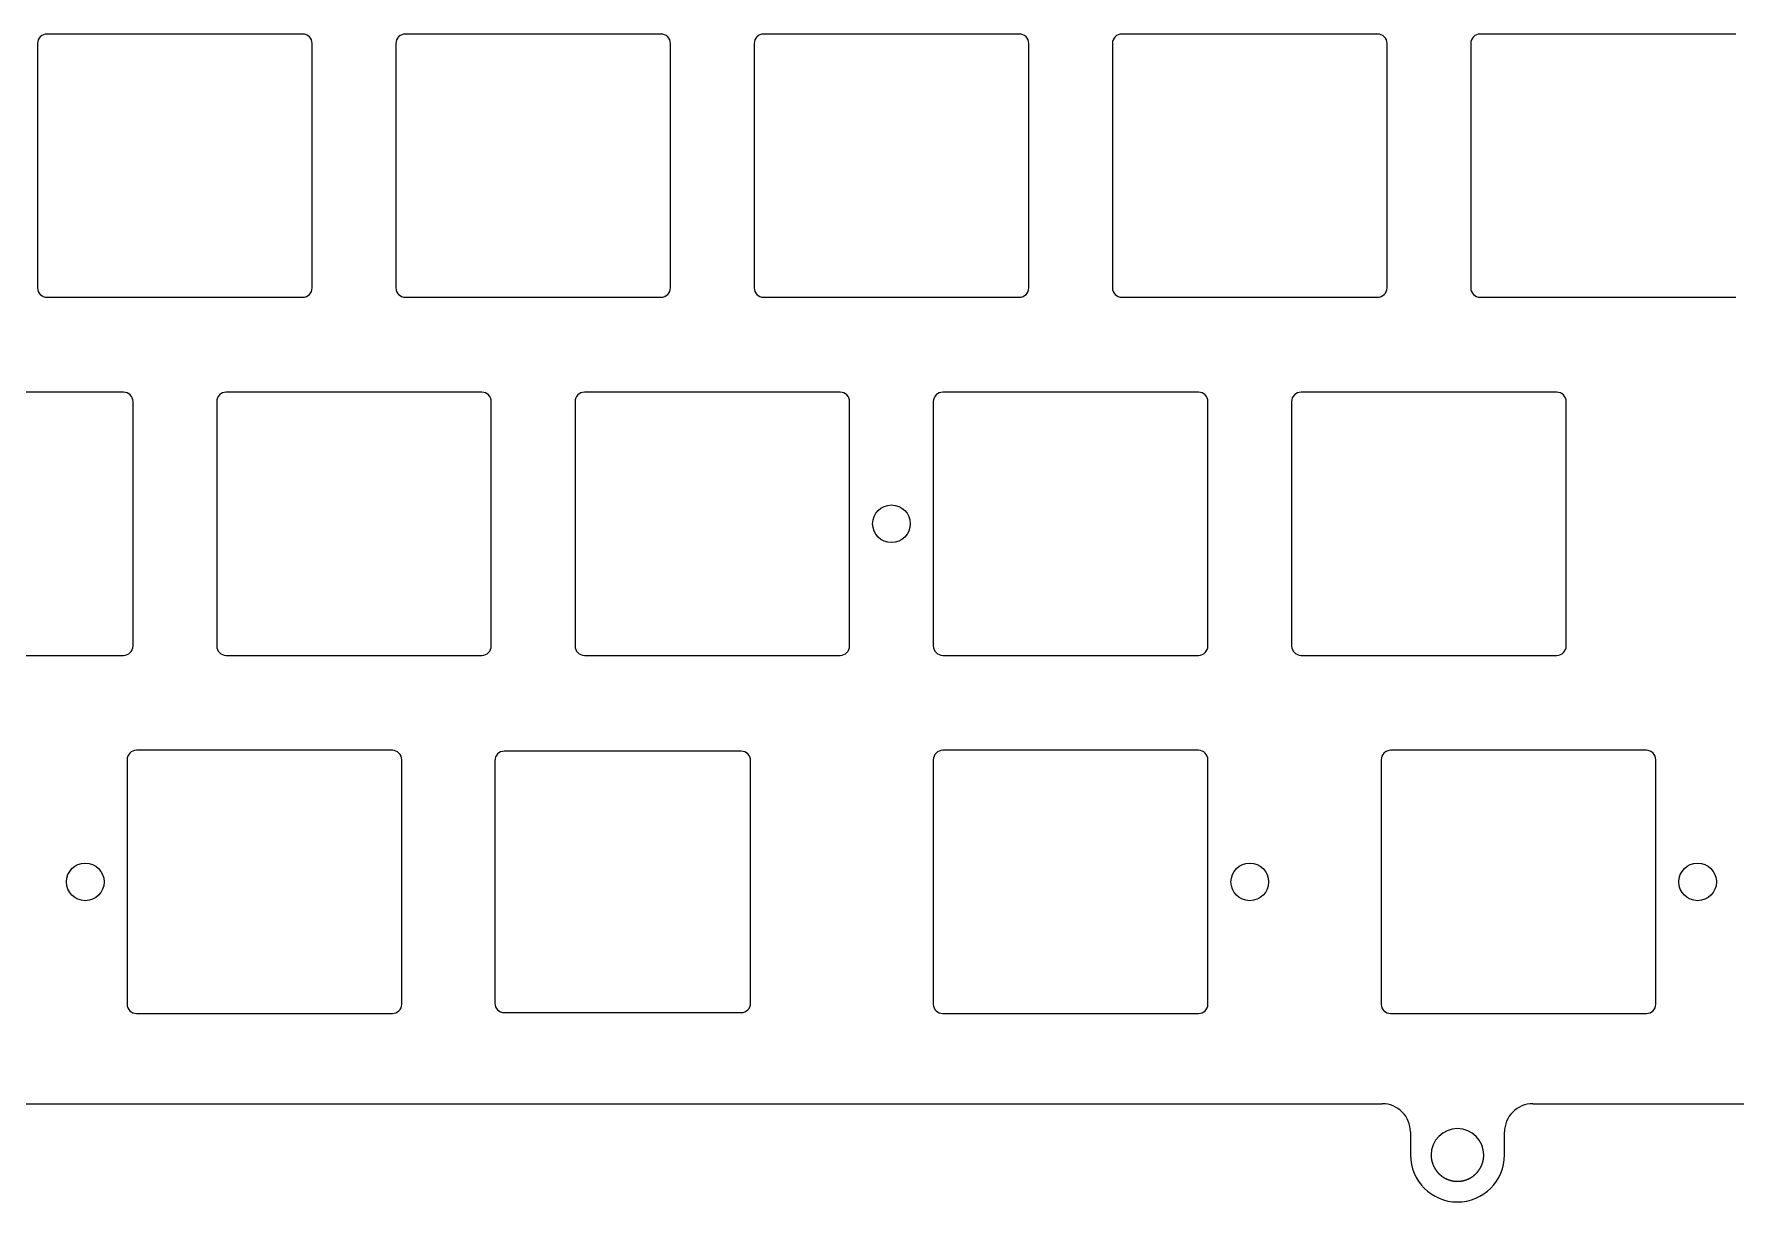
# Model space of a CAD drawing. Header units: millimetres. Extents: x -10 to 277, y -93 to 22.
# Drawn here: x 140.2 to 230.6, y -93.2 to -31.1 of the extents above; entities that cross this region are included whole.
import ezdxf

# ---------------------------------------------------------------- set-up
doc = ezdxf.new("R2010")
doc.units = ezdxf.units.MM
doc.layers.get('0').update_dxf_attribs({"linetype": 'CONTINUOUS'})
doc.layers.add('Edge.Cuts', color=53, linetype='CONTINUOUS', true_color=0xc8a339)

msp = doc.modelspace()

# ---------------------------------------------------------------- linework, layer by layer
for points in [[(145.6, -83.2), (159.2, -83.2, 0.414213562), (159.7, -82.7), (159.7, -69.7, 0.414213562), (159.2, -69.2), (145.6, -69.2, 0.414212391), (145.1, -69.7), (145.1, -82.7, 0.414212391)], [(177.75, -83.15, 0.414213562), (178.25, -82.65), (178.25, -69.75, 0.414213562), (177.75, -69.25), (165.15, -69.25, 0.414213562), (164.65, -69.75), (164.65, -82.65, 0.414213562), (165.15, -83.15)], [(202.5625, -69.7, 0.414213562), (202.0625, -69.2), (188.4625, -69.2, 0.414212391), (187.9625, -69.7), (187.9625, -82.7, 0.414212391), (188.4625, -83.2), (202.0625, -83.2, 0.414213562), (202.5625, -82.7)], [(226.375, -69.7, 0.414213562), (225.875, -69.2), (212.275, -69.2, 0.414212391), (211.775, -69.7), (211.775, -82.7, 0.414212391), (212.275, -83.2), (225.875, -83.2, 0.414213562), (226.375, -82.7)]]:
    msp.add_lwpolyline(points, format="xyb", close=True)
for centre in [(142.875, -76.2), (204.7875, -76.2), (228.6, -76.2)]:
    msp.add_circle(centre, 1)
at = {"layer": 'Edge.Cuts', "linetype": 'CONTINUOUS'}
for p, q in [((140.3375, -31.6), (140.3375, -44.6)), ((154.4375, -31.1), (140.8375, -31.1)), ((154.9375, -44.6), (154.9375, -31.6)), ((159.3875, -31.6), (159.3875, -44.6)), ((173.4875, -31.1), (159.8875, -31.1)), ((173.9875, -44.6), (173.9875, -31.6)), ((178.4375, -31.6), (178.4375, -44.6)), ((192.5375, -31.1), (178.9375, -31.1)), ((193.0375, -44.6), (193.0375, -31.6)), ((197.4875, -31.6), (197.4875, -44.6)), ((211.5875, -31.1), (197.9875, -31.1)), ((212.0875, -44.6), (212.0875, -31.6)), ((216.5375, -31.6), (216.5375, -44.6)), ((230.6375, -31.1), (217.0375, -31.1)), ((140.8375, -45.1), (154.4375, -45.1)), ((159.8875, -45.1), (173.4875, -45.1)), ((178.9375, -45.1), (192.5375, -45.1)), ((197.9875, -45.1), (211.5875, -45.1)), ((217.0375, -45.1), (230.6375, -45.1)), ((144.9125, -50.15), (131.3125, -50.15)), ((145.4125, -63.65), (145.4125, -50.65)), ((149.8625, -50.65), (149.8625, -63.65)), ((163.9625, -50.15), (150.3625, -50.15)), ((164.4625, -63.65), (164.4625, -50.65)), ((168.9125, -50.65), (168.9125, -63.65)), ((183.0125, -50.15), (169.4125, -50.15)), ((183.5125, -63.65), (183.5125, -50.65)), ((187.9625, -50.65), (187.9625, -63.65)), ((202.0625, -50.15), (188.4625, -50.15)), ((202.5625, -63.65), (202.5625, -50.65)), ((207.0125, -50.65), (207.0125, -63.65)), ((221.1125, -50.15), (207.5125, -50.15)), ((221.6125, -63.65), (221.6125, -50.65)), ((131.3125, -64.15), (144.9125, -64.15)), ((150.3625, -64.15), (163.9625, -64.15)), ((169.4125, -64.15), (183.0125, -64.15)), ((188.4625, -64.15), (202.0625, -64.15)), ((207.5125, -64.15), (221.1125, -64.15)), ((54.8705, -88), (211.8295, -88)), ((219.8295, -88), (270.6, -88)), ((213.3295, -89.5), (213.3295, -90.725023)), ((218.3295, -90.725023), (218.3295, -89.5)), ((214.4295, -90.725023), (214.42951, -90.730399)), ((214.42951, -90.730399), (214.42954, -90.735796)), ((214.42954, -90.735796), (214.429591, -90.741159)), ((214.429591, -90.741159), (214.429661, -90.746542)), ((214.429661, -90.746542), (214.429752, -90.751893)), ((214.429752, -90.751893), (214.429863, -90.757263)), ((214.429863, -90.757263), (214.429993, -90.762601)), ((214.429993, -90.762601), (214.430145, -90.76796)), ((214.430145, -90.76796), (214.430315, -90.773287)), ((214.430315, -90.773287), (214.430506, -90.778633)), ((214.430506, -90.778633), (214.430717, -90.78395)), ((214.430717, -90.78395), (214.430948, -90.789285)), ((214.430948, -90.789285), (214.431198, -90.794592)), ((214.431198, -90.794592), (214.43147, -90.799917)), ((214.43147, -90.799917), (214.43176, -90.805214)), ((214.43176, -90.805214), (214.432071, -90.810528)), ((214.432071, -90.810528), (214.432401, -90.815816)), ((214.432401, -90.815816), (214.432752, -90.821121)), ((214.432752, -90.821121), (214.433122, -90.8264)), ((214.433122, -90.8264), (214.433513, -90.831696)), ((214.433513, -90.831696), (214.433922, -90.836967)), ((214.433922, -90.836967), (214.434353, -90.842254)), ((214.434353, -90.842254), (214.434802, -90.847517)), ((214.434802, -90.847517), (214.435273, -90.852796)), ((214.435273, -90.852796), (214.435762, -90.858052)), ((214.435762, -90.858052), (214.436272, -90.863323)), ((214.436272, -90.863323), (214.436801, -90.868571)), ((214.436801, -90.868571), (214.437351, -90.873834)), ((214.437351, -90.873834), (214.437919, -90.879076)), ((214.437919, -90.879076), (214.43851, -90.884332)), ((214.43851, -90.884332), (214.439117, -90.889566)), ((214.439117, -90.889566), (214.439747, -90.894816)), ((214.439747, -90.894816), (214.440395, -90.900044)), ((214.440395, -90.900044), (214.441065, -90.905287)), ((214.441065, -90.905287), (214.441752, -90.910509)), ((214.441752, -90.910509), (214.442462, -90.915746)), ((214.442462, -90.915746), (214.443189, -90.920962)), ((214.443189, -90.920962), (214.443939, -90.926192)), ((214.443939, -90.926192), (214.444706, -90.931403)), ((214.444706, -90.931403), (214.445495, -90.936628)), ((214.445495, -90.936628), (214.446302, -90.941834)), ((214.446302, -90.941834), (214.447131, -90.947053)), ((214.447131, -90.947053), (214.447978, -90.952253)), ((214.447978, -90.952253), (214.448848, -90.957467)), ((214.448848, -90.957467), (214.449734, -90.962663)), ((214.449734, -90.962663), (214.450644, -90.967872)), ((214.450644, -90.967872), (214.45157, -90.973063)), ((214.45157, -90.973063), (214.45252, -90.978267)), ((214.45252, -90.978267), (214.453486, -90.983454)), ((214.453486, -90.983454), (214.454476, -90.988653)), ((214.454476, -90.988653), (214.455483, -90.993836)), ((214.455483, -90.993836), (214.456512, -90.99903)), ((214.456512, -90.99903), (214.457559, -91.004209)), ((214.457559, -91.004209), (214.458629, -91.0094)), ((214.458629, -91.0094), (214.459716, -91.014575)), ((214.459716, -91.014575), (214.460827, -91.019761)), ((214.460827, -91.019761), (214.461954, -91.024933)), ((214.461954, -91.024933), (214.463105, -91.030115)), ((214.463105, -91.030115), (214.464272, -91.035283)), ((214.464272, -91.035283), (214.465463, -91.040462)), ((214.465463, -91.040462), (214.466672, -91.045627)), ((214.466672, -91.045627), (214.467903, -91.050802)), ((214.467903, -91.050802), (214.469152, -91.055964)), ((214.469152, -91.055964), (214.470424, -91.061136)), ((214.470424, -91.061136), (214.471714, -91.066295)), ((214.471714, -91.066295), (214.473026, -91.071464)), ((214.473026, -91.071464), (214.474357, -91.076619)), ((214.474357, -91.076619), (214.47571, -91.081786)), ((214.47571, -91.081786), (214.477081, -91.086939)), ((214.477081, -91.086939), (214.478476, -91.092102)), ((214.478476, -91.092102), (214.479887, -91.097253)), ((214.479887, -91.097253), (214.481323, -91.102413)), ((214.481323, -91.102413), (214.482776, -91.107562)), ((214.482776, -91.107562), (214.484252, -91.11272)), ((214.484252, -91.11272), (214.4855, -91.117023)), ((214.4855, -91.117023), (214.486993, -91.122108)), ((214.486993, -91.122108), (214.488511, -91.127202)), ((214.488511, -91.127202), (214.490043, -91.132277)), ((214.490043, -91.132277), (214.4916, -91.137361)), ((214.4916, -91.137361), (214.493171, -91.142425)), ((214.493171, -91.142425), (214.494766, -91.147498)), ((214.494766, -91.147498), (214.496376, -91.152551)), ((214.496376, -91.152551), (214.498009, -91.157613)), ((214.498009, -91.157613), (214.499657, -91.162654)), ((214.499657, -91.162654), (214.501329, -91.167703)), ((214.501329, -91.167703), (214.503016, -91.172732)), ((214.503016, -91.172732), (214.504726, -91.177769)), ((214.504726, -91.177769), (214.506451, -91.182785)), ((214.506451, -91.182785), (214.508199, -91.187808)), ((214.508199, -91.187808), (214.509961, -91.192811)), ((214.509961, -91.192811), (214.511748, -91.197821)), ((214.511748, -91.197821), (214.513548, -91.20281)), ((214.513548, -91.20281), (214.515372, -91.207805)), ((214.515372, -91.207805), (214.517209, -91.21278)), ((214.517209, -91.21278), (214.519071, -91.217761)), ((214.519071, -91.217761), (214.520946, -91.222722)), ((214.520946, -91.222722), (214.522845, -91.227688)), ((214.522845, -91.227688), (214.524757, -91.232633)), ((214.524757, -91.232633), (214.526693, -91.237584)), ((214.526693, -91.237584), (214.528643, -91.242514)), ((214.528643, -91.242514), (214.530616, -91.247449)), ((214.530616, -91.247449), (214.532603, -91.252363)), ((214.532603, -91.252363), (214.534613, -91.257282)), ((214.534613, -91.257282), (214.536636, -91.262181)), ((214.536636, -91.262181), (214.538683, -91.267083)), ((214.538683, -91.267083), (214.540743, -91.271965)), ((214.540743, -91.271965), (214.542827, -91.276851)), ((214.542827, -91.276851), (214.544923, -91.281717)), ((214.544923, -91.281717), (214.547043, -91.286586)), ((214.547043, -91.286586), (214.549176, -91.291434)), ((214.549176, -91.291434), (214.551333, -91.296286)), ((214.551333, -91.296286), (214.553502, -91.301117)), ((214.553502, -91.301117), (214.555695, -91.305951)), ((214.555695, -91.305951), (214.5579, -91.310765)), ((214.5579, -91.310765), (214.560129, -91.315581)), ((214.560129, -91.315581), (214.562371, -91.320377)), ((214.562371, -91.320377), (214.564635, -91.325176)), ((214.564635, -91.325176), (214.566913, -91.329954)), ((214.566913, -91.329954), (214.569214, -91.334734)), ((214.569214, -91.334734), (214.571527, -91.339494)), ((214.571527, -91.339494), (214.573863, -91.344255)), ((214.573863, -91.344255), (214.576212, -91.348997)), ((214.576212, -91.348997), (214.578584, -91.35374)), ((214.578584, -91.35374), (214.580969, -91.358463)), ((214.580969, -91.358463), (214.583376, -91.363187)), ((214.583376, -91.363187), (214.585796, -91.367891)), ((214.585796, -91.367891), (214.58824, -91.372596)), ((214.58824, -91.372596), (214.590695, -91.377281)), ((214.590695, -91.377281), (214.593173, -91.381968)), ((214.593173, -91.381968), (214.595664, -91.386634)), ((214.595664, -91.386634), (214.598178, -91.3913)), ((214.598178, -91.3913), (214.600704, -91.395947)), ((217.058045, -91.396408), (217.063066, -91.387137)), ((217.063066, -91.387137), (217.068017, -91.377828)), ((217.068017, -91.377828), (217.072898, -91.368482)), ((217.072898, -91.368482), (217.077708, -91.359099)), ((217.077708, -91.359099), (217.082448, -91.349679)), ((217.082448, -91.349679), (217.087117, -91.340222)), ((217.087117, -91.340222), (217.091715, -91.33073)), ((217.091715, -91.33073), (217.096242, -91.321201)), ((217.096242, -91.321201), (217.100697, -91.311638)), ((217.100697, -91.311638), (217.105081, -91.30204)), ((217.105081, -91.30204), (217.109392, -91.292407)), ((217.109392, -91.292407), (217.113632, -91.282741)), ((217.113632, -91.282741), (217.117799, -91.273042)), ((217.117799, -91.273042), (217.121894, -91.26331)), ((217.121894, -91.26331), (217.125915, -91.253546)), ((217.125915, -91.253546), (217.129864, -91.243751)), ((217.129864, -91.243751), (217.133739, -91.233925)), ((217.133739, -91.233925), (217.13754, -91.22407)), ((217.13754, -91.22407), (217.141268, -91.214185)), ((217.141268, -91.214185), (217.144921, -91.204271)), ((217.144921, -91.204271), (217.148499, -91.19433)), ((217.148499, -91.19433), (217.152002, -91.184362)), ((217.152002, -91.184362), (217.15543, -91.174369)), ((217.15543, -91.174369), (217.158783, -91.16435)), ((217.158783, -91.16435), (217.16206, -91.154307)), ((217.16206, -91.154307), (217.16526, -91.144242)), ((217.16526, -91.144242), (217.168384, -91.134155)), ((217.168384, -91.134155), (217.171431, -91.124047)), ((217.171431, -91.124047), (217.1735, -91.117023)), ((217.1735, -91.117023), (217.176451, -91.106762)), ((217.176451, -91.106762), (217.179321, -91.096496)), ((217.179321, -91.096496), (217.182109, -91.086227)), ((217.182109, -91.086227), (217.184816, -91.075954)), ((217.184816, -91.075954), (217.187442, -91.065676)), ((217.187442, -91.065676), (217.189987, -91.055393)), ((217.189987, -91.055393), (217.192451, -91.045105)), ((217.192451, -91.045105), (217.194835, -91.034811)), ((217.194835, -91.034811), (217.197138, -91.024512)), ((217.197138, -91.024512), (217.199361, -91.014206)), ((217.199361, -91.014206), (217.201505, -91.003894)), ((217.201505, -91.003894), (217.203568, -90.993576)), ((217.203568, -90.993576), (217.205552, -90.98325)), ((217.205552, -90.98325), (217.207456, -90.972917)), ((217.207456, -90.972917), (217.20928, -90.962576)), ((217.20928, -90.962576), (217.211026, -90.952227)), ((217.211026, -90.952227), (217.212692, -90.941869)), ((217.212692, -90.941869), (217.214279, -90.931503)), ((217.214279, -90.931503), (217.215787, -90.921127)), ((217.215787, -90.921127), (217.217216, -90.910741)), ((217.217216, -90.910741), (217.218567, -90.900345)), ((217.218567, -90.900345), (217.219838, -90.889938)), ((217.219838, -90.889938), (217.221031, -90.879519)), ((217.221031, -90.879519), (217.222146, -90.869089)), ((217.222146, -90.869089), (217.223181, -90.858647)), ((217.223181, -90.858647), (217.224139, -90.848191)), ((217.224139, -90.848191), (217.225017, -90.837722)), ((217.225017, -90.837722), (217.225817, -90.827239)), ((217.225817, -90.827239), (217.226539, -90.816741)), ((217.226539, -90.816741), (217.227182, -90.806228)), ((217.227182, -90.806228), (217.227747, -90.795698)), ((217.227747, -90.795698), (217.228233, -90.785151)), ((217.228233, -90.785151), (217.22864, -90.774586)), ((217.22864, -90.774586), (217.228969, -90.764002)), ((217.228969, -90.764002), (217.229219, -90.753399)), ((217.229219, -90.753399), (217.22939, -90.742774)), ((217.22939, -90.742774), (217.229482, -90.732127)), ((217.229482, -90.732127), (217.2295, -90.725023)), ((214.600704, -91.395947), (214.603253, -91.400594)), ((214.603253, -91.400594), (214.605813, -91.405221)), ((214.605813, -91.405221), (214.608398, -91.409849)), ((214.608398, -91.409849), (214.610993, -91.414457)), ((214.610993, -91.414457), (214.613612, -91.419064)), ((214.613612, -91.419064), (214.616243, -91.423652)), ((214.616243, -91.423652), (214.618897, -91.42824)), ((214.618897, -91.42824), (214.621563, -91.432808)), ((214.621563, -91.432808), (214.624252, -91.437376)), ((214.624252, -91.437376), (214.626952, -91.441924)), ((214.626952, -91.441924), (214.629676, -91.446471)), ((214.629676, -91.446471), (214.632411, -91.451)), ((214.632411, -91.451), (214.63517, -91.455527)), ((214.63517, -91.455527), (214.63794, -91.460035)), ((214.63794, -91.460035), (214.640733, -91.464541)), ((214.640733, -91.464541), (214.643537, -91.469029)), ((214.643537, -91.469029), (214.646365, -91.473515)), ((214.646365, -91.473515), (214.649204, -91.477983)), ((214.649204, -91.477983), (214.652066, -91.482448)), ((214.652066, -91.482448), (214.65494, -91.486895)), ((214.65494, -91.486895), (214.657836, -91.49134)), ((214.657836, -91.49134), (214.660744, -91.495766)), ((214.660744, -91.495766), (214.663675, -91.50019)), ((214.663675, -91.50019), (214.666618, -91.504596)), ((214.666618, -91.504596), (214.669583, -91.508999)), ((214.669583, -91.508999), (214.67256, -91.513384)), ((214.67256, -91.513384), (214.67556, -91.517766)), ((214.67556, -91.517766), (214.678572, -91.52213)), ((214.678572, -91.52213), (214.681606, -91.526492)), ((214.681606, -91.526492), (214.684651, -91.530835)), ((214.684651, -91.530835), (214.68772, -91.535175)), ((214.68772, -91.535175), (214.6908, -91.539497)), ((214.6908, -91.539497), (214.693902, -91.543816)), ((214.693902, -91.543816), (214.697017, -91.548117)), ((214.697017, -91.548117), (214.700154, -91.552416)), ((214.700154, -91.552416), (214.703302, -91.556695)), ((214.703302, -91.556695), (214.706473, -91.560972)), ((214.706473, -91.560972), (214.7095, -91.565023)), ((214.7095, -91.565023), (214.712627, -91.569176)), ((214.712627, -91.569176), (214.715777, -91.573326)), ((214.715777, -91.573326), (214.718944, -91.577464)), ((214.718944, -91.577464), (214.722133, -91.581599)), ((214.722133, -91.581599), (214.725338, -91.585723)), ((214.725338, -91.585723), (214.728566, -91.589842)), ((214.728566, -91.589842), (214.73181, -91.593949)), ((214.73181, -91.593949), (214.735075, -91.598052)), ((214.735075, -91.598052), (214.738357, -91.602142)), ((214.738357, -91.602142), (214.74166, -91.606228)), ((214.74166, -91.606228), (214.744979, -91.610301)), ((214.744979, -91.610301), (214.74832, -91.614368)), ((214.74832, -91.614368), (214.751675, -91.618423)), ((214.751675, -91.618423), (214.755052, -91.622472)), ((214.755052, -91.622472), (214.758443, -91.626507)), ((214.758443, -91.626507), (214.761856, -91.630536)), ((214.761856, -91.630536), (214.765283, -91.634551)), ((214.765283, -91.634551), (214.768732, -91.63856)), ((214.768732, -91.63856), (214.772194, -91.642554)), ((214.772194, -91.642554), (214.775677, -91.646543)), ((214.775677, -91.646543), (214.779174, -91.650516)), ((214.779174, -91.650516), (214.782692, -91.654482)), ((214.782692, -91.654482), (214.786222, -91.658433)), ((214.786222, -91.658433), (214.789774, -91.662377)), ((214.789774, -91.662377), (214.793338, -91.666305)), ((214.793338, -91.666305), (214.796923, -91.670227)), ((214.796923, -91.670227), (214.80052, -91.674131)), ((214.80052, -91.674131), (214.804138, -91.678029)), ((214.804138, -91.678029), (214.807767, -91.68191)), ((214.807767, -91.68191), (214.811417, -91.685783)), ((214.811417, -91.685783), (214.815078, -91.68964)), ((214.815078, -91.68964), (214.81876, -91.693488)), ((214.81876, -91.693488), (214.822453, -91.697319)), ((214.822453, -91.697319), (214.826166, -91.701142)), ((214.826166, -91.701142), (214.829889, -91.704948)), ((214.829889, -91.704948), (214.833633, -91.708745)), ((214.833633, -91.708745), (214.837387, -91.712524)), ((214.837387, -91.712524), (214.841161, -91.716295)), ((214.841161, -91.716295), (214.844945, -91.720047)), ((214.844945, -91.720047), (214.848748, -91.72379)), ((214.848748, -91.72379), (214.852562, -91.727515)), ((214.852562, -91.727515), (214.856395, -91.731232)), ((214.856395, -91.731232), (214.860237, -91.734929)), ((214.860237, -91.734929), (214.864098, -91.738617)), ((214.864098, -91.738617), (214.867969, -91.742286)), ((214.867969, -91.742286), (214.871859, -91.745945)), ((214.871859, -91.745945), (214.875757, -91.749585)), ((214.875757, -91.749585), (214.879675, -91.753216)), ((214.879675, -91.753216), (214.883601, -91.756827)), ((214.883601, -91.756827), (214.887546, -91.760428)), ((214.887546, -91.760428), (214.891499, -91.76401)), ((214.891499, -91.76401), (214.895471, -91.767581)), ((214.895471, -91.767581), (214.899451, -91.771132)), ((214.899451, -91.771132), (214.903449, -91.774674)), ((214.903449, -91.774674), (214.907455, -91.778194)), ((214.907455, -91.778194), (214.911479, -91.781705)), ((214.911479, -91.781705), (214.915511, -91.785195)), ((214.915511, -91.785195), (214.91956, -91.788675)), ((214.91956, -91.788675), (214.923617, -91.792134)), ((214.923617, -91.792134), (214.927692, -91.795582)), ((214.927692, -91.795582), (214.931773, -91.799009)), ((214.931773, -91.799009), (214.935873, -91.802426)), ((214.935873, -91.802426), (214.939979, -91.805822)), ((214.939979, -91.805822), (214.944103, -91.809206)), ((214.944103, -91.809206), (214.948233, -91.81257)), ((214.948233, -91.81257), (214.95238, -91.815922)), ((214.95238, -91.815922), (214.956534, -91.819253)), ((214.956534, -91.819253), (214.960705, -91.822572)), ((214.960705, -91.822572), (214.964882, -91.82587)), ((214.964882, -91.82587), (214.969076, -91.829157)), ((214.969076, -91.829157), (214.973275, -91.832422)), ((214.973275, -91.832422), (214.977492, -91.835675)), ((214.977492, -91.835675), (214.981714, -91.838907)), ((214.981714, -91.838907), (214.985953, -91.842127)), ((214.985953, -91.842127), (214.990197, -91.845325)), ((214.990197, -91.845325), (214.994458, -91.848511)), ((214.994458, -91.848511), (214.998724, -91.851676)), ((214.998724, -91.851676), (215.003007, -91.854828)), ((215.003007, -91.854828), (215.007293, -91.857958)), ((215.007293, -91.857958), (215.011597, -91.861076)), ((215.011597, -91.861076), (215.015905, -91.864172)), ((215.015905, -91.864172), (215.02023, -91.867255)), ((215.02023, -91.867255), (215.024558, -91.870317)), ((215.024558, -91.870317), (215.028904, -91.873365)), ((215.028904, -91.873365), (215.033252, -91.876392)), ((215.033252, -91.876392), (215.037618, -91.879406)), ((215.037618, -91.879406), (215.041986, -91.882398)), ((215.041986, -91.882398), (215.046372, -91.885376)), ((215.046372, -91.885376), (215.05076, -91.888333)), ((215.05076, -91.888333), (215.055165, -91.891277)), ((215.055165, -91.891277), (215.059572, -91.894198)), ((215.059572, -91.894198), (215.063996, -91.897106)), ((215.063996, -91.897106), (215.068423, -91.899992)), ((215.068423, -91.899992), (215.072866, -91.902864)), ((215.072866, -91.902864), (215.077311, -91.905715)), ((215.077311, -91.905715), (215.081773, -91.908551)), ((215.081773, -91.908551), (215.086237, -91.911366)), ((215.086237, -91.911366), (215.090716, -91.914166)), ((215.090716, -91.914166), (215.095199, -91.916945)), ((215.095199, -91.916945), (215.099696, -91.91971)), ((215.099696, -91.91971), (215.104196, -91.922452)), ((215.104196, -91.922452), (215.108712, -91.92518)), ((215.108712, -91.92518), (215.113229, -91.927887)), ((215.113229, -91.927887), (215.117762, -91.930579)), ((215.117762, -91.930579), (215.122297, -91.933249)), ((215.122297, -91.933249), (215.126847, -91.935905)), ((215.126847, -91.935905), (215.131399, -91.938538)), ((215.131399, -91.938538), (215.135966, -91.941157)), ((215.135966, -91.941157), (215.140535, -91.943754)), ((215.140535, -91.943754), (215.145119, -91.946337)), ((215.145119, -91.946337), (215.149704, -91.948897)), ((215.149704, -91.948897), (215.154305, -91.951443)), ((215.154305, -91.951443), (215.158907, -91.953966)), ((215.158907, -91.953966), (215.163523, -91.956475)), ((215.163523, -91.956475), (215.170676, -91.960317)), ((215.170676, -91.960317), (215.17532, -91.962782)), ((215.17532, -91.962782), (215.179977, -91.965232)), ((215.179977, -91.965232), (215.184646, -91.967665)), ((215.184646, -91.967665), (215.189328, -91.970083)), ((215.189328, -91.970083), (215.19402, -91.972483)), ((215.19402, -91.972483), (215.198726, -91.974868)), ((215.198726, -91.974868), (215.203442, -91.977236)), ((215.203442, -91.977236), (215.208171, -91.979587)), ((215.208171, -91.979587), (215.21291, -91.981921)), ((215.21291, -91.981921), (215.217662, -91.98424)), ((215.217662, -91.98424), (215.222422, -91.98654)), ((215.222422, -91.98654), (215.227196, -91.988824)), ((215.227196, -91.988824), (215.231978, -91.99109)), ((215.231978, -91.99109), (215.236772, -91.99334)), ((215.236772, -91.99334), (215.241575, -91.995572)), ((215.241575, -91.995572), (215.24639, -91.997787)), ((215.24639, -91.997787), (215.251212, -91.999983)), ((215.251212, -91.999983), (215.256047, -92.002163)), ((215.256047, -92.002163), (215.260888, -92.004325)), ((215.260888, -92.004325), (215.265742, -92.00647)), ((215.265742, -92.00647), (215.270602, -92.008595)), ((215.270602, -92.008595), (215.275474, -92.010704)), ((215.275474, -92.010704), (215.280352, -92.012794)), ((215.280352, -92.012794), (215.285241, -92.014867)), ((215.285241, -92.014867), (215.290136, -92.016921)), ((215.290136, -92.016921), (215.295043, -92.018958)), ((215.295043, -92.018958), (215.299954, -92.020975)), ((215.299954, -92.020975), (215.304877, -92.022975)), ((215.304877, -92.022975), (215.309804, -92.024955)), ((215.309804, -92.024955), (215.314743, -92.026918)), ((215.314743, -92.026918), (215.319685, -92.028862)), ((215.319685, -92.028862), (215.324638, -92.030787)), ((215.324638, -92.030787), (215.329595, -92.032693)), ((215.329595, -92.032693), (215.334563, -92.034582)), ((215.334563, -92.034582), (215.339533, -92.03645)), ((215.339533, -92.03645), (215.344514, -92.038301)), ((215.344514, -92.038301), (215.349498, -92.040131)), ((215.349498, -92.040131), (215.354492, -92.041944)), ((215.354492, -92.041944), (215.359488, -92.043737)), ((215.359488, -92.043737), (215.364494, -92.045511)), ((215.364494, -92.045511), (215.369502, -92.047265)), ((215.369502, -92.047265), (215.37452, -92.049001)), ((215.37452, -92.049001), (215.379539, -92.050717)), ((215.379539, -92.050717), (215.384568, -92.052415)), ((215.384568, -92.052415), (215.389598, -92.054091)), ((215.389598, -92.054091), (215.394637, -92.05575)), ((215.394637, -92.05575), (215.399677, -92.057388)), ((215.399677, -92.057388), (215.404726, -92.059008)), ((215.404726, -92.059008), (215.409775, -92.060607)), ((215.409775, -92.060607), (215.414833, -92.062188)), ((215.414833, -92.062188), (215.41989, -92.063747)), ((215.41989, -92.063747), (215.424957, -92.065289)), ((215.424957, -92.065289), (215.430023, -92.066809)), ((215.430023, -92.066809), (215.435097, -92.068311)), ((215.435097, -92.068311), (215.44017, -92.069791)), ((215.44017, -92.069791), (215.445252, -92.071254)), ((215.445252, -92.071254), (215.450332, -92.072695)), ((215.450332, -92.072695), (215.455421, -92.074117)), ((215.455421, -92.074117), (215.460507, -92.075518)), ((215.460507, -92.075518), (215.465602, -92.076901)), ((215.465602, -92.076901), (215.470694, -92.078262)), ((215.470694, -92.078262), (215.475795, -92.079605)), ((215.475795, -92.079605), (215.484884, -92.081946)), ((215.484884, -92.081946), (215.495077, -92.084493)), ((215.495077, -92.084493), (215.505303, -92.086967)), ((215.505303, -92.086967), (215.515561, -92.089365)), ((215.515561, -92.089365), (215.525849, -92.091688)), ((215.525849, -92.091688), (215.536165, -92.093936)), ((215.536165, -92.093936), (215.546509, -92.096108)), ((215.546509, -92.096108), (215.556878, -92.098204)), ((215.556878, -92.098204), (215.562072, -92.099223)), ((215.562072, -92.099223), (215.567272, -92.100222)), ((215.567272, -92.100222), (215.572477, -92.101203)), ((215.572477, -92.101203), (215.577688, -92.102164)), ((215.577688, -92.102164), (215.582904, -92.103106)), ((215.582904, -92.103106), (215.588126, -92.104028)), ((215.588126, -92.104028), (215.593352, -92.104931)), ((215.593352, -92.104931), (215.598583, -92.105814)), ((215.598583, -92.105814), (215.603819, -92.106678)), ((215.603819, -92.106678), (215.609059, -92.107523)), ((215.609059, -92.107523), (215.614303, -92.108348)), ((215.614303, -92.108348), (215.619551, -92.109153)), ((215.619551, -92.109153), (215.624803, -92.109938)), ((215.624803, -92.109938), (215.630059, -92.110704)), ((215.630059, -92.110704), (215.635318, -92.11145)), ((215.635318, -92.11145), (215.64058, -92.112177)), ((215.64058, -92.112177), (215.645845, -92.112883)), ((215.645845, -92.112883), (215.651114, -92.11357)), ((215.651114, -92.11357), (215.656384, -92.114237)), ((215.656384, -92.114237), (215.661658, -92.114884)), ((215.661658, -92.114884), (215.666933, -92.115511)), ((215.666933, -92.115511), (215.672212, -92.116119)), ((215.672212, -92.116119), (215.677491, -92.116706)), ((215.677491, -92.116706), (215.682773, -92.117273)), ((215.682773, -92.117273), (215.688055, -92.117821)), ((215.688055, -92.117821), (215.69334, -92.118349)), ((215.69334, -92.118349), (215.698625, -92.118856)), ((215.698625, -92.118856), (215.703913, -92.119344)), ((215.703913, -92.119344), (215.709199, -92.119811)), ((215.709199, -92.119811), (215.714488, -92.120259)), ((215.714488, -92.120259), (215.719776, -92.120686)), ((215.719776, -92.120686), (215.725066, -92.121093)), ((215.725066, -92.121093), (215.730353, -92.121481)), ((215.730353, -92.121481), (215.735643, -92.121848)), ((215.735643, -92.121848), (215.740931, -92.122195)), ((215.740931, -92.122195), (215.74622, -92.122522)), ((215.74622, -92.122522), (215.751506, -92.122829)), ((215.751506, -92.122829), (215.756794, -92.123116)), ((215.756794, -92.123116), (215.762078, -92.123383)), ((215.762078, -92.123383), (215.767364, -92.123629)), ((215.767364, -92.123629), (215.772646, -92.123856)), ((215.772646, -92.123856), (215.777929, -92.124062)), ((215.777929, -92.124062), (215.783207, -92.124249)), ((215.783207, -92.124249), (215.788486, -92.124415)), ((215.788486, -92.124415), (215.793761, -92.124561)), ((215.793761, -92.124561), (215.799036, -92.124687)), ((215.799036, -92.124687), (215.804306, -92.124793)), ((215.804306, -92.124793), (215.809576, -92.124879)), ((215.809576, -92.124879), (215.814841, -92.124945)), ((215.814841, -92.124945), (215.820106, -92.124991)), ((215.820106, -92.124991), (215.8295, -92.125023)), ((215.8295, -92.125023), (215.840005, -92.124983)), ((215.840005, -92.124983), (215.850522, -92.124863)), ((215.850522, -92.124863), (215.86105, -92.124663)), ((215.86105, -92.124663), (215.871588, -92.124383)), ((215.871588, -92.124383), (215.882135, -92.124022)), ((215.882135, -92.124022), (215.892689, -92.123582)), ((215.892689, -92.123582), (215.903249, -92.123061)), ((215.903249, -92.123061), (215.913813, -92.12246)), ((215.913813, -92.12246), (215.92438, -92.121778)), ((215.92438, -92.121778), (215.934949, -92.121017)), ((215.934949, -92.121017), (215.945518, -92.120175)), ((215.945518, -92.120175), (215.956085, -92.119253)), ((215.956085, -92.119253), (215.966649, -92.118251)), ((215.966649, -92.118251), (215.97721, -92.117169)), ((215.97721, -92.117169), (215.987764, -92.116008)), ((215.987764, -92.116008), (215.998311, -92.114767)), ((215.998311, -92.114767), (216.00885, -92.113446)), ((216.00885, -92.113446), (216.019378, -92.112046)), ((216.019378, -92.112046), (216.029894, -92.110567)), ((216.029894, -92.110567), (216.040397, -92.109009)), ((216.040397, -92.109009), (216.050885, -92.107372)), ((216.050885, -92.107372), (216.061357, -92.105657)), ((216.061357, -92.105657), (216.066587, -92.10477)), ((216.066587, -92.10477), (216.071812, -92.103864)), ((216.071812, -92.103864), (216.077032, -92.102938)), ((216.077032, -92.102938), (216.082247, -92.101993)), ((216.082247, -92.101993), (216.087456, -92.101028)), ((216.087456, -92.101028), (216.092661, -92.100044)), ((216.092661, -92.100044), (216.09786, -92.099041)), ((216.09786, -92.099041), (216.103053, -92.098019)), ((216.103053, -92.098019), (216.10824, -92.096977)), ((216.10824, -92.096977), (216.113421, -92.095916)), ((216.113421, -92.095916), (216.118595, -92.094836)), ((216.118595, -92.094836), (216.123764, -92.093737)), ((216.123764, -92.093737), (216.128925, -92.092619)), ((216.128925, -92.092619), (216.13408, -92.091482)), ((216.13408, -92.091482), (216.139227, -92.090326)), ((216.139227, -92.090326), (216.144367, -92.089151)), ((216.144367, -92.089151), (216.1495, -92.087958)), ((216.1495, -92.087958), (216.154626, -92.086745)), ((216.154626, -92.086745), (216.159742, -92.085514)), ((216.159742, -92.085514), (216.164852, -92.084264)), ((216.164852, -92.084264), (216.174115, -92.081946)), ((216.174115, -92.081946), (216.184296, -92.079319)), ((216.184296, -92.079319), (216.194467, -92.076612)), ((216.194467, -92.076612), (216.204627, -92.073826)), ((216.204627, -92.073826), (216.214775, -92.070959)), ((216.214775, -92.070959), (216.224909, -92.068014)), ((216.224909, -92.068014), (216.235029, -92.06499)), ((216.235029, -92.06499), (216.245133, -92.061887)), ((216.245133, -92.061887), (216.255221, -92.058706)), ((216.255221, -92.058706), (216.26529, -92.055446)), ((216.26529, -92.055446), (216.27534, -92.052109)), ((216.27534, -92.052109), (216.285369, -92.048695)), ((216.285369, -92.048695), (216.295377, -92.045204)), ((216.295377, -92.045204), (216.305361, -92.041636)), ((216.305361, -92.041636), (216.315321, -92.037992)), ((216.315321, -92.037992), (216.325256, -92.034272)), ((216.325256, -92.034272), (216.335163, -92.030477)), ((216.335163, -92.030477), (216.345043, -92.026607)), ((216.345043, -92.026607), (216.354893, -92.022663)), ((216.354893, -92.022663), (216.364711, -92.018646)), ((216.364711, -92.018646), (216.374498, -92.014555)), ((216.374498, -92.014555), (216.384251, -92.010392)), ((216.384251, -92.010392), (216.393969, -92.006156)), ((216.393969, -92.006156), (216.403651, -92.00185)), ((216.403651, -92.00185), (216.413295, -91.997473)), ((216.413295, -91.997473), (216.4229, -91.993025)), ((216.4229, -91.993025), (216.432465, -91.988509)), ((216.432465, -91.988509), (216.441988, -91.983924)), ((216.441988, -91.983924), (216.451467, -91.979271)), ((216.451467, -91.979271), (216.460902, -91.974551)), ((216.460902, -91.974551), (216.470291, -91.969764)), ((216.470291, -91.969764), (216.479632, -91.964912)), ((216.479632, -91.964912), (216.488323, -91.960317)), ((216.488323, -91.960317), (216.49754, -91.955356)), ((216.49754, -91.955356), (216.506724, -91.950322)), ((216.506724, -91.950322), (216.515877, -91.945215)), ((216.515877, -91.945215), (216.524995, -91.940035)), ((216.524995, -91.940035), (216.534081, -91.934782)), ((216.534081, -91.934782), (216.543132, -91.929456)), ((216.543132, -91.929456), (216.552149, -91.924059)), ((216.552149, -91.924059), (216.561131, -91.918589)), ((216.561131, -91.918589), (216.570077, -91.913048)), ((216.570077, -91.913048), (216.578987, -91.907435)), ((216.578987, -91.907435), (216.587861, -91.901751)), ((216.587861, -91.901751), (216.596697, -91.895996)), ((216.596697, -91.895996), (216.605495, -91.89017)), ((216.605495, -91.89017), (216.614255, -91.884274)), ((216.614255, -91.884274), (216.622976, -91.878308)), ((216.622976, -91.878308), (216.631657, -91.872273)), ((216.631657, -91.872273), (216.640297, -91.866169)), ((216.640297, -91.866169), (216.648897, -91.859996)), ((216.648897, -91.859996), (216.657455, -91.853754)), ((216.657455, -91.853754), (216.665971, -91.847445)), ((216.665971, -91.847445), (216.674444, -91.841068)), ((216.674444, -91.841068), (216.682873, -91.834625)), ((216.682873, -91.834625), (216.691257, -91.828115)), ((216.691257, -91.828115), (216.699597, -91.821539)), ((216.699597, -91.821539), (216.70789, -91.814898)), ((216.70789, -91.814898), (216.716136, -91.808192)), ((216.716136, -91.808192), (216.724335, -91.801422)), ((216.724335, -91.801422), (216.732485, -91.794588)), ((216.732485, -91.794588), (216.740587, -91.787692)), ((216.740587, -91.787692), (216.748638, -91.780733)), ((216.748638, -91.780733), (216.756638, -91.773713)), ((216.756638, -91.773713), (216.764586, -91.766633)), ((216.764586, -91.766633), (216.772482, -91.759492)), ((216.772482, -91.759492), (216.780325, -91.752292)), ((216.780325, -91.752292), (216.788112, -91.745034)), ((216.788112, -91.745034), (216.795845, -91.737718)), ((216.795845, -91.737718), (216.803521, -91.730346)), ((216.803521, -91.730346), (216.81114, -91.722918)), ((216.81114, -91.722918), (216.818701, -91.715436)), ((216.818701, -91.715436), (216.826202, -91.7079)), ((216.826202, -91.7079), (216.833644, -91.700311)), ((216.833644, -91.700311), (216.841024, -91.692671)), ((216.841024, -91.692671), (216.848342, -91.68498)), ((216.848342, -91.68498), (216.855597, -91.67724)), ((216.855597, -91.67724), (216.862788, -91.669451)), ((216.862788, -91.669451), (216.869914, -91.661616)), ((216.869914, -91.661616), (216.876973, -91.653735)), ((216.876973, -91.653735), (216.883965, -91.645809)), ((216.883965, -91.645809), (216.890889, -91.637841)), ((216.890889, -91.637841), (216.897743, -91.62983)), ((216.897743, -91.62983), (216.904527, -91.62178)), ((216.904527, -91.62178), (216.911239, -91.61369)), ((216.911239, -91.61369), (216.917879, -91.605563)), ((216.917879, -91.605563), (216.924445, -91.5974)), ((216.924445, -91.5974), (216.930936, -91.589203)), ((216.930936, -91.589203), (216.937352, -91.580973)), ((216.937352, -91.580973), (216.943691, -91.572711)), ((216.943691, -91.572711), (216.9495, -91.565023)), ((216.9495, -91.565023), (216.95583, -91.556516)), ((216.95583, -91.556516), (216.962092, -91.547968)), ((216.962092, -91.547968), (216.968286, -91.539377)), ((216.968286, -91.539377), (216.974411, -91.530746)), ((216.974411, -91.530746), (216.980468, -91.522073)), ((216.980468, -91.522073), (216.986457, -91.513359)), ((216.986457, -91.513359), (216.992377, -91.504603)), ((216.992377, -91.504603), (216.998228, -91.495807)), ((216.998228, -91.495807), (217.004011, -91.486971)), ((217.004011, -91.486971), (217.009725, -91.478093)), ((217.009725, -91.478093), (217.015371, -91.469176)), ((217.015371, -91.469176), (217.020947, -91.460218)), ((217.020947, -91.460218), (217.026455, -91.45122)), ((217.026455, -91.45122), (217.031893, -91.442183)), ((217.031893, -91.442183), (217.037262, -91.433106)), ((217.037262, -91.433106), (217.042562, -91.423989)), ((217.042562, -91.423989), (217.047793, -91.414834)), ((217.047793, -91.414834), (217.052953, -91.40564)), ((217.052953, -91.40564), (217.058045, -91.396408))]:
    msp.add_line(p, q, dxfattribs=at)
at = {"layer": 'Edge.Cuts'}
msp.add_circle((185.7375, -57.15), 1, dxfattribs=at)
for centre, radius, start, end in [((140.837538, -31.599956), 0.500038, -269.99564514, -179.99495835), ((154.437538, -31.599956), 0.499956, -0.00504241, 90.00435486), ((159.887538, -31.599956), 0.500038, -269.99564514, -179.99495835), ((173.487538, -31.599956), 0.499956, -0.00504241, 90.00435486), ((178.937538, -31.599956), 0.500038, -269.99564514, -179.99495835), ((192.537538, -31.599956), 0.499956, -0.00504241, 90.00435486), ((197.987538, -31.599956), 0.500038, -269.99564514, -179.99495835), ((211.587538, -31.599956), 0.499956, -0.00504241, 90.00435486), ((217.037538, -31.599956), 0.500038, -269.99564514, -179.99495835), ((140.837538, -44.599956), 0.500044, -179.99495835, -90.0043541), ((154.437538, -44.599956), 0.499962, -90.0043541, -0.00504241), ((159.887538, -44.599956), 0.500044, -179.99495835, -90.0043541), ((173.487538, -44.599956), 0.499962, -90.0043541, -0.00504241), ((178.937538, -44.599956), 0.500044, -179.99495835, -90.0043541), ((192.537538, -44.599956), 0.499962, -90.0043541, -0.00504241), ((197.987538, -44.599956), 0.500044, -179.99495835, -90.0043541), ((211.587538, -44.599956), 0.499962, -90.0043541, -0.00504241), ((217.037538, -44.599956), 0.500044, -179.99495835, -90.0043541), ((144.912538, -50.649956), 0.499956, -0.00504241, 90.00435486), ((150.362538, -50.649956), 0.500038, -269.99564514, -179.99495835), ((163.962538, -50.649956), 0.499956, -0.00504241, 90.00435486), ((169.412538, -50.649956), 0.500038, -269.99564514, -179.99495835), ((183.012538, -50.649956), 0.499956, -0.00504241, 90.00435486), ((188.462538, -50.649956), 0.500038, -269.99564514, -179.99495835), ((202.062538, -50.649956), 0.499956, -0.00504241, 90.00435486), ((207.512538, -50.649956), 0.500038, -269.99564514, -179.99495835), ((221.112538, -50.649956), 0.499956, -0.00504241, 90.00435486), ((144.912538, -63.649956), 0.499962, -90.0043541, -0.00504241), ((150.362538, -63.649956), 0.500044, -179.99495835, -90.0043541), ((163.962538, -63.649956), 0.499962, -90.0043541, -0.00504241), ((169.412538, -63.649956), 0.500044, -179.99495835, -90.0043541), ((183.012538, -63.649956), 0.499962, -90.0043541, -0.00504241), ((188.462538, -63.649956), 0.500044, -179.99495835, -90.0043541), ((202.062538, -63.649956), 0.499962, -90.0043541, -0.00504241), ((207.512538, -63.649956), 0.500044, -179.99495835, -90.0043541), ((221.112538, -63.649956), 0.499962, -90.0043541, -0.00504241), ((211.829501, -89.499999), 1.499999, -0.0000382, 90.0000382), ((219.829497, -89.499997), 1.499997, -270.00011459, -179.99988541), ((215.8295, -90.725023), 1.4, 0, 180), ((215.8295, -90.725023), 2.5, -180, 0)]:
    msp.add_arc(centre, radius, start, end, dxfattribs=at)

doc.saveas('drawing.dxf')
